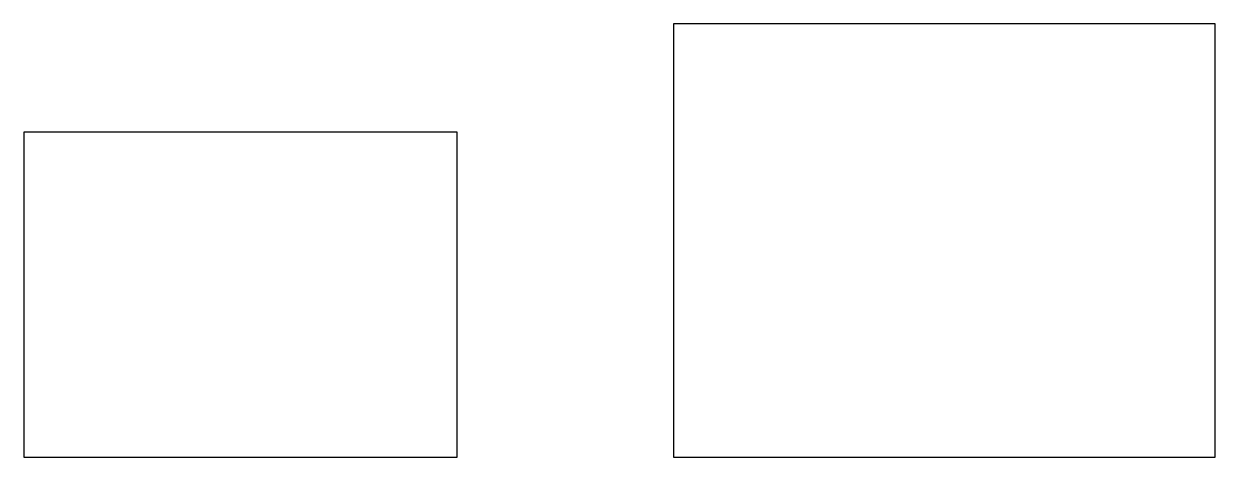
# Model space of a CAD drawing. Header units: metres. Extents: x 0 to 220, y 0 to 80.
import ezdxf

# ---------------------------------------------------------------- set-up
doc = ezdxf.new("R2010")
doc.units = ezdxf.units.M
doc.layers.add('OuterContour', color=3, linetype='Continuous')

msp = doc.modelspace()

# ---------------------------------------------------------------- linework, layer by layer
at = {"layer": 'OuterContour', "linetype": 'Continuous'}
for points in [[(120, 0), (220, 0), (220, 80), (120, 80)], [(0, 0), (80, 0), (80, 60), (0, 60)]]:
    msp.add_lwpolyline(points, close=True, dxfattribs=at)

doc.saveas('drawing.dxf')
